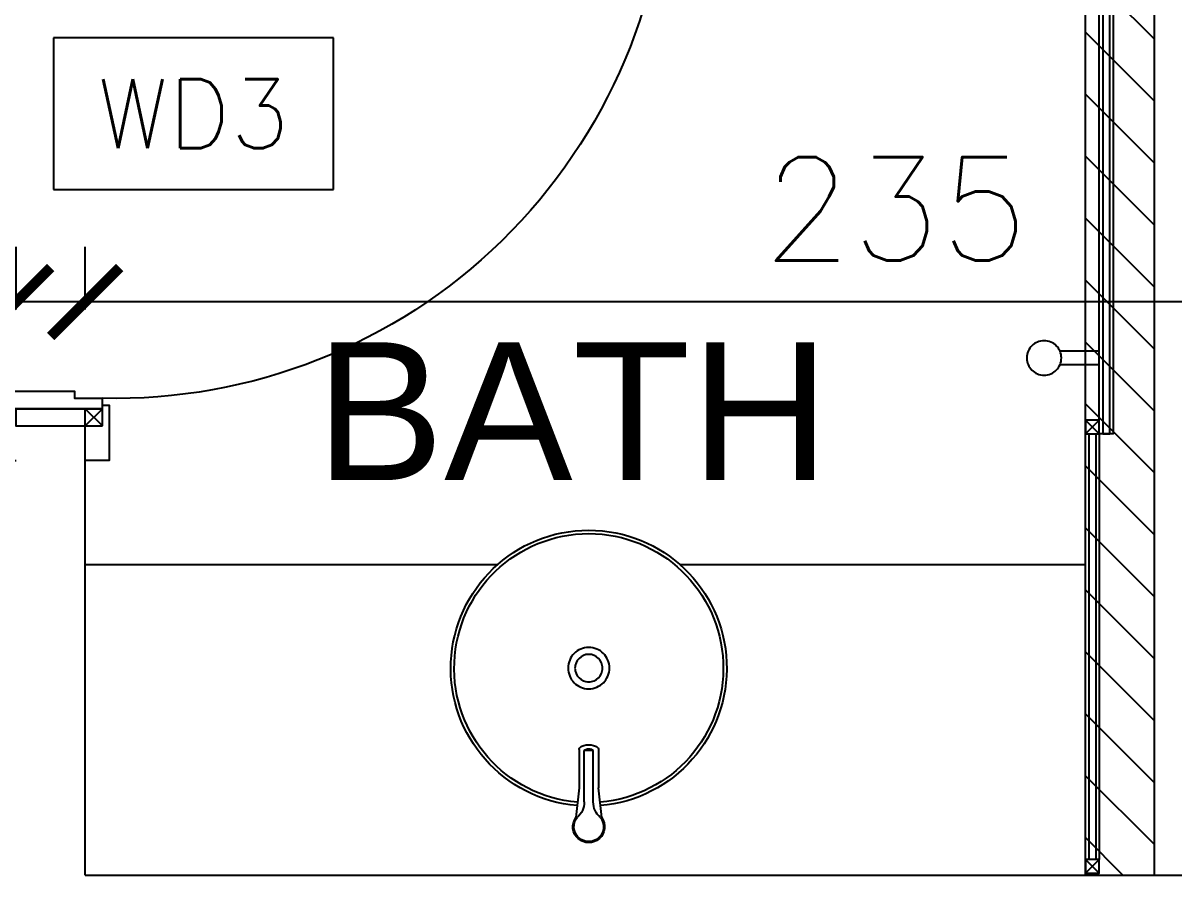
# Model space of a CAD drawing. Header units: centimetres. Extents: x -10658 to 14823, y -5448 to 3597.
# Drawn here: x -572 to -405.2, y 1254 to 1378.5 of the extents above; entities that cross this region are included whole.
import ezdxf
from ezdxf.xclip import XClip

# ---------------------------------------------------------------- set-up
doc = ezdxf.new("R2010")
doc.units = ezdxf.units.CM
doc.header["$LTSCALE"] = 100
doc.header["$MEASUREMENT"] = 0
doc.header["$XCLIPFRAME"] = 0
doc.header["$PDMODE"] = 35
for name, color, linetype in [('A0-01 FLOOR PLANS$0$BATH FIXTURES', 85, 'Continuous'), ('A0-01 FLOOR PLANS$0$COUNTERS', 85, 'Continuous'), ('A0-01 FLOOR PLANS$0$DIM IN', 1, 'Continuous'), ('A0-01 FLOOR PLANS$0$DOOR', 1, 'Continuous'), ('A0-01 FLOOR PLANS$0$TEXT', 3, 'Continuous'), ('A0-01 FLOOR PLANS$0$TEXT-SCHED', 3, 'Continuous'), ('A0-01 FLOOR PLANS$0$THRESHOLD', 8, 'Continuous'), ('A0-01 FLOOR PLANS$0$TILE', 252, 'Continuous'), ('A0-01 FLOOR PLANS$0$WALL-01', 7, 'Continuous'), ('SOURROUNDING$0$KERBSTONE', 11, 'Continuous')]:
    doc.layers.add(name, color=color, linetype=linetype)
doc.styles.add('A0-01 FLOOR PLANS$0$22', font='romans.shx')
doc.styles.add('A0-01 FLOOR PLANS$0$A0-01 GROUND FLOOR PLAN - For Entry modification$0$ROMANS', font='romans')
doc.styles.add('A0-01 FLOOR PLANS$0$ART-PS-1', font='arial.ttf', dxfattribs={"height": 20})
doc.dimstyles.new('A0-01 FLOOR PLANS$0$100', dxfattribs={"dimtxt": 15, "dimasz": 10, "dimexe": 8, "dimexo": 12, "dimgap": 6, "dimtad": 1, "dimdec": 0, "dimzin": 0, "dimdsep": 46, "dimtxsty": 'A0-01 FLOOR PLANS$0$22', "dimblk": 'A0-01 FLOOR PLANS$0$_ARCHTICK', "dimcen": 30, "dimdle": 8, "dimclrd": 1, "dimclre": 1, "dimclrt": 2, "dimadec": 0, "dimazin": 0, "dimtfac": 1, "dimtdec": 0, "dimtmove": 2, "dimatfit": 3, "dimldrblk": 'A0-01 FLOOR PLANS$0$_OBLIQUE', "dimfxl": 100, "dimtolj": 1, "dimtzin": 0, "dimarcsym": 0})
doc.dimstyles.new('A0-01 FLOOR PLANS$0$A0-01 GROUND FLOOR PLAN - For Entry modification$0$text', dxfattribs={"dimtxt": 18, "dimasz": 10, "dimexe": 10, "dimexo": 10, "dimgap": -6, "dimtad": 1, "dimtih": 1, "dimtoh": 1, "dimdec": 0, "dimdsep": 46, "dimtxsty": 'A0-01 FLOOR PLANS$0$A0-01 GROUND FLOOR PLAN - For Entry modification$0$ROMANS', "dimblk1": 'A0-01 FLOOR PLANS$0$A0-01 GROUND FLOOR PLAN - For Entry modification$0$_ARCHTICK', "dimblk2": 'A0-01 FLOOR PLANS$0$A0-01 GROUND FLOOR PLAN - For Entry modification$0$_ARCHTICK', "dimsah": 1, "dimcen": 25, "dimdle": 10, "dimse1": 1, "dimse2": 1, "dimsd1": 1, "dimsd2": 1, "dimclrd": 1, "dimclre": 1, "dimclrt": 2, "dimadec": 0, "dimazin": 0, "dimtfac": 1, "dimtdec": 0, "dimtmove": 2, "dimatfit": 3, "dimldrblk": 'A0-01 FLOOR PLANS$0$A0-01 GROUND FLOOR PLAN - For Entry modification$0$_ARCHTICK', "dimfxl": 1, "dimtolj": 1, "dimtzin": 0, "dimarcsym": 0})

# ---------------------------------------------------------------- blocks, each defined once
blk = doc.blocks.new('SOURROUNDING')
at = {"layer": 'SOURROUNDING$0$KERBSTONE', "lineweight": 13}
h = blk.add_hatch(dxfattribs=at)
h.set_pattern_fill('AR-HBONE', color=252, scale=5, angle=90)
h.paths.add_polyline_path([(-175, 1001.39), (-180.24, 999.4), (-175, 1003.26), (-175, 1910.07), (-189.19, 1904.68), (-175, 1915.15), (-175, 1965.25), (-177.79, 1965.57), (-175, 1966.16), (-175, 2515.31), (-190.95, 2509.26), (-175, 2521.02), (-175, 2569.63), (-179.55, 2570.15), (-175, 2571.11), (-175, 2808), (-890, 2808), (-890, 3028), (-1810, 3028), (-1810, 2511.19), (-1925, 2511.19), (-1925, 1979.72), (-1810, 1979.72), (-1810, 775), (-3028, 775), (-3028, 650), (-2728, 650), (-2448, 650), (-2428, 650), (-1382.07, 650), (-1382.07, 25), (-1257.59, 25), (-1257.07, 25), (-857.07, 25), (-732.07, 25), (-732.07, 668), (-175, 668)])
h.paths.add_polyline_path([(-1685, 828), (-1685, 2129.72), (-1770, 2129.72), (-1770, 2361.19), (-1685, 2361.19), (-1685, 2748), (-1220, 2748), (-1220, 2683), (-890, 2683), (-300, 2683), (-300, 788), (-590, 788), (-590, 793), (-817, 793), (-817, 713), (-1286.12, 713), (-1287.5, 828)], flags=16)
h.paths.add_polyline_path([(-1798.23, 1621.66), (-1726.11, 1621.66), (-1726.11, 1641.16), (-1798.23, 1641.16)], flags=16)
h.paths.add_polyline_path([(-1563.97, 2964.65), (-999.2, 2964.65), (-999.2, 3018.34), (-1563.97, 3018.34)], flags=16)
blk = doc.blocks.new('A0-01 FLOOR PLANS$0$Bath_WashBasin_D-40_01')
for p, q in [((-1.4, -7.96), (-1.88, -3.63)), ((1.88, -3.63), (1.4, -7.96)), ((-0.65, -5.9), (-0.65, -13.37)), ((0.65, -5.9), (0.65, -13.37)), ((-1.4, -13.5), (-1.4, -7.96)), ((1.4, -13.5), (1.4, -7.96)), ((0.65, -13.37), (-0.65, -13.37))]:
    blk.add_line(p, q)
for radius in [3, 2]:
    blk.add_circle((0, -25.3), radius)
for centre, radius, start, end in [((0, -2.3), 2.3, 324.6388, 215.3612), ((0, -2.3), 2.15, 320.9725, 219.0275), ((-3.61, -5.89), 2.96, 359.8082, 49.0473), ((3.61, -5.89), 2.96, 130.9527, 180.1918), ((0, -25.3), 20, 94.8311, 85.1689), ((0, -25.3), 19.5, 94.7941, 85.2059), ((0, -12.55), 1.05, 231.7534, 308.2466)]:
    blk.add_arc(centre, radius, start, end)
blk.add_ellipse((0, -13.5), major_axis=(-1.4, 0), ratio=0.500001, start_param=6.283185, end_param=9.424778)
blk = doc.blocks.new('A0-01 FLOOR PLANS$0$A$Cfdf14f78')
at = {"layer": 'A0-01 FLOOR PLANS$0$THRESHOLD', "transparency": 33554687}
h = blk.add_hatch(dxfattribs=at)
h.set_pattern_fill('ANSI31', color=256, scale=2, angle=360)
h.set_pattern_definition([(45, (3115.114, -933.269), (-4.490128, 4.490128), [])])
h.paths.add_polyline_path([(0, -210), (0, 0), (-10, 0), (-10, -210)])
at = {"layer": 'A0-01 FLOOR PLANS$0$DOOR'}
for p, q in [((-10, -0.27), (-8, -2.27)), ((-8, -0.27), (-10, -2.27)), ((-9.5, -63.97), (-9.5, -2.27)), ((-8.5, -63.97), (-8.5, -2.27)), ((-10, -63.97), (-8, -65.97)), ((-8, -63.97), (-10, -65.97)), ((-8, -73.97), (-13.71, -73.97)), ((-8, -75.97), (-13.71, -75.97)), ((-10, -210), (-8, -208)), ((-8, -210), (-10, -208))]:
    blk.add_line(p, q, dxfattribs=at)
for points in [[(-8, -2.27), (-10, -2.27), (-10, -0.27), (-8, -0.27)], [(-8, -63.97), (-8, -2.27), (-10, -2.27), (-10, -63.97)], [(-8, -65.97), (-10, -65.97), (-10, -63.97), (-8, -63.97)], [(-7.5, -63.97), (-6.5, -63.97), (-6.5, -143.97), (-7.5, -143.97)], [(-9.5, -208), (-8.5, -208), (-8.5, -128.97), (-9.5, -128.97)], [(-8, -208), (-10, -208), (-10, -210), (-8, -210)]]:
    blk.add_lwpolyline(points, close=True, dxfattribs=at)
for points in [[(-8, -65.97), (-8, -143.97), (-6, -143.97), (-6, -63.97), (-8, -63.97)], [(-8, -208), (-8, -128.97), (-10, -128.97), (-10, -208)]]:
    blk.add_lwpolyline(points, dxfattribs=at)
blk.add_circle((-16, -74.97), 2.5, dxfattribs=at)
at = {"layer": 'A0-01 FLOOR PLANS$0$TILE', "color": 8}
for p, q in [((-10, 0), (-10, -210)), ((0, 0), (0, -210))]:
    blk.add_line(p, q, dxfattribs=at)
blk = doc.blocks.new('*D331')
at = {"layer": 'A0-01 FLOOR PLANS$0$TEXT-SCHED', "color": 1, "lineweight": -2, "transparency": 16777216}
for p, q in [((-629.02, 1339.37), (-669.59, 1339.37)), ((-669.59, 1339.37), (-669.59, 1317.37)), ((-629.02, 1317.37), (-629.02, 1339.37)), ((-669.59, 1317.37), (-629.02, 1317.37))]:
    blk.add_line(p, q, dxfattribs=at)
at = {"layer": 'Defpoints', "color": 0, "transparency": 16777216}
blk.add_point((-649.3, 1328.37), dxfattribs=at)
blk.add_point((-649.3, 1328.37), dxfattribs=at)
blk.add_point((-649.3, 1328.37), dxfattribs=at)
at = {"layer": 'A0-01 FLOOR PLANS$0$TEXT-SCHED', "color": 2, "transparency": 16777216, "insert": (-649.3, 1328.37), "char_height": 8, "width": 47.1429, "attachment_point": 5, "style": 'A0-01 FLOOR PLANS$0$A0-01 GROUND FLOOR PLAN - For Entry modification$0$ROMANS'}
blk.add_mtext('\\A1;{\\H1.25x;WD3}', dxfattribs=at)
blk = doc.blocks.new('A0-01 FLOOR PLANS$0$A0-01 GROUND FLOOR PLAN - For Entry modification$0$_ARCHTICK')
at = {"color": 0, "linetype": 'ByBlock', "const_width": 0.15}
blk.add_lwpolyline([(-0.5, -0.5), (0.5, 0.5)], dxfattribs=at)
blk = doc.blocks.new('A0-01 FLOOR PLANS$0$_ARCHTICK')
at = {"color": 0, "linetype": 'ByBlock', "const_width": 0.15}
blk.add_lwpolyline([(-0.5, -0.5), (0.5, 0.5)], dxfattribs=at)
blk = doc.blocks.new('*D309')
at = {"layer": 'A0-01 FLOOR PLANS$0$DIM IN', "color": 1, "lineweight": -2, "transparency": 16777216}
for p, q in [((-665, 1300), (-665, 1309.08)), ((-430, 1300), (-430, 1309.08)), ((-422, 1301.08), (-673, 1301.08))]:
    blk.add_line(p, q, dxfattribs=at)
at = {"layer": 'Defpoints', "color": 0, "transparency": 16777216}
for p in [(-665, 1301.08), (-665, 1288), (-430, 1288)]:
    blk.add_point(p, dxfattribs=at)
at = {"layer": 'A0-01 FLOOR PLANS$0$DIM IN', "color": 1, "lineweight": -2, "transparency": 16777216, "xscale": 10, "yscale": 10, "zscale": 10, "rotation": 180}
blk.add_blockref('A0-01 FLOOR PLANS$0$_ARCHTICK', (-665, 1301.08), dxfattribs=at)
at = {"layer": 'A0-01 FLOOR PLANS$0$DIM IN', "color": 1, "lineweight": -2, "transparency": 16777216, "xscale": 10, "yscale": 10, "zscale": 10}
blk.add_blockref('A0-01 FLOOR PLANS$0$_ARCHTICK', (-430, 1301.08), dxfattribs=at)
at = {"layer": 'A0-01 FLOOR PLANS$0$DIM IN', "color": 2, "transparency": 16777216, "insert": (-547.5, 1314.58), "char_height": 15, "attachment_point": 5, "style": 'A0-01 FLOOR PLANS$0$22'}
blk.add_mtext('\\A1;235', dxfattribs=at)
blk = doc.blocks.new('A0-01 FLOOR PLANS$0$_OBLIQUE')
at = {"color": 0, "linetype": 'ByBlock'}
blk.add_line((-0.5, -0.5), (0.5, 0.5), dxfattribs=at)
blk = doc.blocks.new('*D310')
at = {"layer": 'A0-01 FLOOR PLANS$0$DIM IN', "color": 1, "lineweight": -2, "transparency": 16777216}
for p, q in [((-840, 1290), (-840, 1309.08)), ((-675, 1300), (-675, 1309.08)), ((-667, 1301.08), (-848, 1301.08))]:
    blk.add_line(p, q, dxfattribs=at)
at = {"layer": 'Defpoints', "color": 0, "transparency": 16777216}
for p in [(-840, 1301.08), (-675, 1288), (-840, 1278)]:
    blk.add_point(p, dxfattribs=at)
at = {"layer": 'A0-01 FLOOR PLANS$0$DIM IN', "color": 1, "lineweight": -2, "transparency": 16777216, "xscale": 10, "yscale": 10, "zscale": 10, "rotation": 180}
blk.add_blockref('A0-01 FLOOR PLANS$0$_ARCHTICK', (-840, 1301.08), dxfattribs=at)
at = {"layer": 'A0-01 FLOOR PLANS$0$DIM IN', "color": 1, "lineweight": -2, "transparency": 16777216, "xscale": 10, "yscale": 10, "zscale": 10}
blk.add_blockref('A0-01 FLOOR PLANS$0$_ARCHTICK', (-675, 1301.08), dxfattribs=at)
at = {"layer": 'A0-01 FLOOR PLANS$0$DIM IN', "color": 2, "transparency": 16777216, "insert": (-757.5, 1314.58), "char_height": 15, "attachment_point": 5, "style": 'A0-01 FLOOR PLANS$0$22'}
blk.add_mtext('\\A1;165', dxfattribs=at)
blk = doc.blocks.new('A0-01 FLOOR PLANS$0$DOOR 25CM')
at = {"layer": 'A0-01 FLOOR PLANS$0$DOOR'}
blk.add_lwpolyline([(-4739.05, 1353.5), (-4735.05, 1353.5), (-4735.05, 1261.5), (-4739.05, 1261.5)], close=True, dxfattribs=at)
for points in [[(-4739.05, 1341.5), (-4739.35, 1341.5), (-4739.35, 1346.5), (-4739.05, 1346.5)], [(-4735.05, 1341.5), (-4734.75, 1341.5), (-4734.75, 1346.5), (-4735.05, 1346.5)]]:
    blk.add_lwpolyline(points, dxfattribs=at)
for points in [[(-4739.35, 1344.8), (-4743.85, 1344.8, 0.414214), (-4744.35, 1344.3), (-4744.35, 1332, 0.414214), (-4744.15, 1331.8), (-4742.95, 1331.8, 0.414214), (-4742.75, 1332), (-4742.75, 1343, -0.414214), (-4742.55, 1343.2), (-4739.35, 1343.2)], [(-4734.75, 1344.8), (-4730.26, 1344.8, -0.414214), (-4729.76, 1344.3), (-4729.76, 1332, -0.414214), (-4729.96, 1331.8), (-4731.16, 1331.8, -0.414214), (-4731.36, 1332), (-4731.36, 1343, 0.414214), (-4731.56, 1343.2), (-4734.75, 1343.2)]]:
    blk.add_lwpolyline(points, format="xyb", dxfattribs=at)
blk.add_arc((-4737.11, 1263.56), 89.94, 89.9604, 181.3128, dxfattribs=at)
blk = doc.blocks.new('A0-01 FLOOR PLANS$0$80-10')
at = {"layer": 'A0-01 FLOOR PLANS$0$DOOR', "linetype": 'Continuous'}
for p, q in [((9975.31, -4467.93), (9975.31, -4470.43)), ((10075.29, -4467.93), (10075.29, -4470.43)), ((9975.31, -4482.93), (9975.31, -4480.43)), ((9982.81, -4482.93), (9982.81, -4480.43)), ((10067.79, -4482.93), (10067.79, -4480.43)), ((10075.29, -4482.93), (10075.29, -4480.43))]:
    blk.add_line(p, q, dxfattribs=at)
at = {"layer": 'A0-01 FLOOR PLANS$0$DOOR'}
for p, q in [((9980.31, -4467.93), (9982.81, -4467.93)), ((9980.31, -4470.43), (9980.31, -4467.93)), ((9982.81, -4467.93), (9980.31, -4470.43)), ((9982.81, -4470.43), (9980.31, -4467.93)), ((10070.29, -4467.93), (10067.79, -4467.93)), ((10067.79, -4467.93), (10070.29, -4470.43)), ((10067.79, -4470.43), (10070.29, -4467.93)), ((10070.29, -4470.43), (10070.29, -4467.93)), ((9980.31, -4470.43), (9982.81, -4470.43)), ((10070.29, -4470.43), (10067.79, -4470.43)), ((9980.31, -4480.43), (9980.31, -4482.93)), ((9982.81, -4482.93), (9980.31, -4480.43)), ((9982.81, -4480.43), (9980.31, -4482.93)), ((9980.31, -4480.43), (9982.81, -4480.43)), ((10067.79, -4482.93), (10070.29, -4480.43)), ((10067.79, -4480.43), (10070.29, -4482.93)), ((10070.29, -4480.43), (10067.79, -4480.43)), ((10070.29, -4480.43), (10070.29, -4482.93)), ((9980.31, -4482.93), (9982.81, -4482.93)), ((10070.29, -4482.93), (10067.79, -4482.93))]:
    blk.add_line(p, q, dxfattribs=at)
for points in [[(9983.31, -4467.93), (9983.31, -4466.93), (9975.31, -4466.93), (9975.31, -4467.93)], [(10067.29, -4467.93), (10067.29, -4466.93), (10075.29, -4466.93), (10075.29, -4467.93)], [(9982.81, -4467.93), (9982.81, -4482.93)], [(9982.81, -4467.93), (9984.31, -4467.93), (9984.31, -4471.93), (9985.31, -4471.93), (9985.31, -4482.93), (9982.81, -4482.93), (9982.81, -4467.93)], [(10067.79, -4467.93), (10066.29, -4467.93), (10066.29, -4471.93), (10065.29, -4471.93), (10065.29, -4482.93), (10067.79, -4482.93), (10067.79, -4467.93)], [(10067.79, -4467.93), (10067.79, -4482.93)], [(9983.31, -4482.93), (9983.31, -4483.93), (9975.31, -4483.93), (9975.31, -4482.93)], [(10067.29, -4482.93), (10067.29, -4483.93), (10075.29, -4483.93), (10075.29, -4482.93)]]:
    blk.add_lwpolyline(points, dxfattribs=at)
at = {"layer": 'A0-01 FLOOR PLANS$0$DOOR', "linetype": 'Continuous', "xscale": -0.8912784107417012, "yscale": 0.8912784107417012, "zscale": 0.8912784107417012}
blk.add_blockref('A0-01 FLOOR PLANS$0$DOOR 25CM', (5764.06, -5592.28), dxfattribs=at)
blk = doc.blocks.new('A0-01 FLOOR PLANS')
at = {"layer": 'A0-01 FLOOR PLANS$0$COUNTERS'}
for p, q in [((-665, 1263), (-605.22, 1263)), ((-578.77, 1263), (-520, 1263))]:
    blk.add_line(p, q, dxfattribs=at)
at = {"layer": 'A0-01 FLOOR PLANS$0$WALL-01'}
for p, q in [((-675, 1283.11), (-665, 1283.11)), ((-665, 1218), (-665, 1283.11)), ((-665, 1218), (-430, 1218))]:
    blk.add_line(p, q, dxfattribs=at)
at = {"layer": 'A0-01 FLOOR PLANS$0$BATH FIXTURES', "xscale": -1, "rotation": 180}
blk.add_blockref('A0-01 FLOOR PLANS$0$Bath_WashBasin_D-40_01', (-592, 1222.7), dxfattribs=at)
at = {"layer": 'A0-01 FLOOR PLANS$0$COUNTERS', "xscale": -1, "rotation": 180}
blk.add_blockref('A0-01 FLOOR PLANS$0$A$Cfdf14f78', (-510, 1218), dxfattribs=at)
at = {"layer": 'A0-01 FLOOR PLANS$0$DOOR', "rotation": 270}
blk.add_blockref('A0-01 FLOOR PLANS$0$80-10', (3805.43, 11353.4), dxfattribs=at)
at = {"layer": 'A0-01 FLOOR PLANS$0$TEXT', "style": 'A0-01 FLOOR PLANS$0$ART-PS-1'}
blk.add_text('BATH', height=20, dxfattribs=at).set_placement((-631.6, 1275.25))
at = {"layer": 'A0-01 FLOOR PLANS$0$DIM IN'}
for base, p1, p2, picture, middle in [((-840, 1301.08), (-675, 1288), (-840, 1278), '*D310', (-757.5, 1314.58)), ((-665, 1301.08), (-430, 1288), (-665, 1288), '*D309', (-547.5, 1314.58))]:
    dim = blk.add_linear_dim(base=base, p1=p1, p2=p2, dimstyle='A0-01 FLOOR PLANS$0$100', override={"dimfxl": 0.075}, dxfattribs=at)
    dim.commit()
    dim.dimension.update_dxf_attribs({"geometry": picture, "text_midpoint": middle})
at = {"layer": 'A0-01 FLOOR PLANS$0$TEXT-SCHED'}
dim = blk.add_linear_dim(base=(-649.3, 1328.37), p1=(-649.3, 1328.37), p2=(-649.3, 1328.37), text='{\\H1.25x;WD3}', dimstyle='A0-01 FLOOR PLANS$0$A0-01 GROUND FLOOR PLAN - For Entry modification$0$text', override={"dimtxt": 8, "dimgap": -6, "dimclrt": 2}, dxfattribs=at)
dim.commit()
dim.dimension.update_dxf_attribs({"geometry": '*D331', "text_midpoint": (-649.3, 1328.37), "dimtype": 128})

msp = doc.modelspace()

# ---------------------------------------------------------------- block references
msp.add_blockref('SOURROUNDING', (0, 0))
ref = msp.add_blockref('A0-01 FLOOR PLANS', (102, 37))
XClip(ref).set_block_clipping_path([(-400, 2648), (-994, 2648), (-994, 2645), (-1320, 2645), (-1320, 2713), (-1789, 2713), (-1789, 789), (-994, 789), (-994, 754), (-694, 754), (-694, 749), (-400, 749)])

doc.saveas('drawing.dxf')
